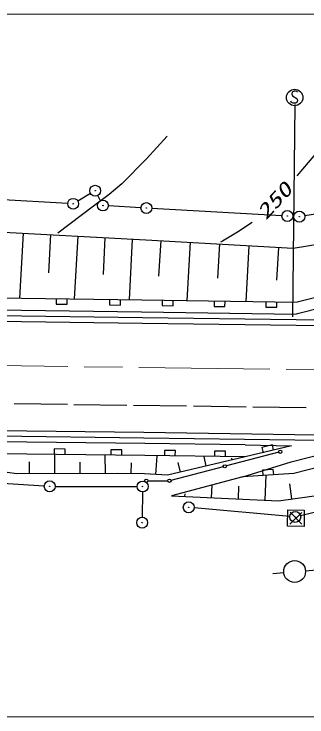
# Model space of a CAD drawing. Units: millimetres, scale not verified. Extents: x 40000 to 680000, y 20000 to 380000.
# Drawn here: x 283243 to 310036, y 250650 to 315015 of the extents above; entities that cross this region are included whole.
import ezdxf
from ezdxf.enums import TextEntityAlignment as Align

# ---------------------------------------------------------------- set-up
doc = ezdxf.new("R2010")
doc.units = ezdxf.units.MM
doc.header["$LTSCALE"] = 1000
doc.linetypes.add('CHAIN', pattern=[18.5, 12, -1.5, 3.5, -1.5])
for name, color, linetype, lineweight in [('M-BGD', 7, 'Continuous', 25), ('M-BGD-EXST', 7, 'Continuous', 25), ('M-BMK', 2, 'CHAIN', 13), ('M-BMK-ROW', 30, 'Continuous', 25), ('M-STR-HTXT', 7, 'Continuous', 13), ('M-STR-STRC', 7, 'Continuous', 25)]:
    doc.layers.add(name, color=color, linetype=linetype, lineweight=lineweight)
doc.styles.add('ＭＳ ゴシック', font='')
doc.styles.get('ＭＳ ゴシック').set_extended_font_data('MS Gothic')

msp = doc.modelspace()

# ---------------------------------------------------------------- linework, layer by layer
at = {"layer": 'M-BGD'}
for p, q in [((275322, 295417), (295310, 294348)), ((284067, 294949), (283749, 289000)), ((286565, 294816), (286378, 291305)), ((289064, 294682), (288756, 288928)), ((291562, 294549), (291381, 291155)), ((294061, 294415), (293763, 288856)), ((295310, 294348), (308769, 293569)), ((296656, 294271), (296466, 291000)), ((308769, 293569), (314919, 294588)), ((299348, 294115), (299039, 288781)), ((302039, 293959), (301858, 290829)), ((304731, 293803), (304436, 288705)), ((307423, 293647), (307250, 290659)), ((315337, 290203), (309155, 288639)), ((280286, 289050), (294930, 288839)), ((315531, 289190), (309063, 287541)), ((287108, 288952), (287101, 288452)), ((287101, 288452), (288101, 288437)), ((288101, 288437), (288108, 288937)), ((291989, 288881), (291982, 288381)), ((291982, 288381), (292982, 288367)), ((292982, 288367), (292989, 288867)), ((294930, 288839), (309155, 288639)), ((296800, 288812), (296793, 288313)), ((297793, 288298), (297800, 288798)), ((301542, 288746), (301535, 288246)), ((302535, 288232), (302542, 288732)), ((306284, 288679), (306277, 288179)), ((307277, 288165), (307284, 288665)), ((280271, 287950), (294914, 287739)), ((294914, 287739), (309063, 287541)), ((296793, 288313), (297793, 288298)), ((301535, 288246), (302535, 288232)), ((306277, 288179), (307277, 288165)), ((280188, 287436), (294983, 287239)), ((294983, 287239), (309050, 287054)), ((280181, 286916), (294976, 286719)), ((294976, 286719), (309043, 286534)), ((309043, 286534), (316514, 286435)), ((309050, 287054), (316521, 286955)), ((295119, 276692), (279815, 276883)), ((295113, 276192), (279808, 276383)), ((308926, 275997), (295113, 276192)), ((308934, 276497), (295119, 276692)), ((314105, 276427), (308934, 276497)), ((295209, 275686), (279653, 275881)), ((304397, 275556), (295209, 275686)), ((304397, 275556), (308628, 275480)), ((306873, 275571), (305901, 275337)), ((306991, 275085), (306873, 275571)), ((314099, 275927), (308926, 275997)), ((286923, 275190), (286917, 274690)), ((287923, 275177), (286923, 275190)), ((287917, 274677), (287923, 275177)), ((292109, 275125), (292102, 274625)), ((293109, 275112), (292109, 275125)), ((293102, 274612), (293109, 275112)), ((296999, 275061), (296992, 274561)), ((297999, 275046), (296999, 275061)), ((297992, 274546), (297999, 275046)), ((301592, 274995), (301585, 274495)), ((302592, 274981), (301592, 274995)), ((302585, 274481), (302592, 274981)), ((307453, 274890), (302671, 273639)), ((308628, 275480), (304382, 274456)), ((305901, 275337), (306019, 274850)), ((308608, 274009), (314104, 275432)), ((283505, 272918), (272392, 274420)), ((295195, 274586), (279638, 274781)), ((286972, 272929), (286966, 274689)), ((291595, 272944), (291589, 274631)), ((304382, 274456), (295195, 274586)), ((296227, 272846), (296329, 274570)), ((304382, 274456), (297280, 272784)), ((300831, 273620), (300622, 274509)), ((303198, 274177), (303156, 274355)), ((314285, 274333), (308826, 272952)), ((284660, 272922), (284657, 274000)), ((289283, 272937), (289280, 273971)), ((293962, 272928), (293979, 273932)), ((302380, 273563), (297599, 272312)), ((298464, 273063), (298254, 273952)), ((304165, 272628), (308608, 274009)), ((292751, 272948), (283505, 272918)), ((295174, 272908), (292751, 272948)), ((297280, 272784), (295174, 272908)), ((308826, 272952), (304165, 272628)), ((306959, 273323), (305962, 273254)), ((305962, 273254), (305996, 272755)), ((306994, 272825), (306959, 273323)), ((295491, 272274), (297304, 272274)), ((304165, 272628), (297650, 270889)), ((306213, 270503), (306315, 272777)), ((301320, 270724), (301372, 271882)), ((303766, 270613), (303819, 271772)), ((308656, 270613), (308469, 271996)), ((298873, 270834), (298883, 271066)), ((307436, 270448), (314754, 271435)), ((297650, 270889), (307436, 270448)), ((308270, 268110), (308295, 269609)), ((308295, 269609), (309795, 269584)), ((308484, 268316), (309582, 269378)), ((308502, 269396), (309564, 268298)), ((309795, 269584), (309770, 268084)), ((309770, 268084), (308270, 268110)), ((309906, 264038), (310903, 264114)), ((307914, 263861), (306919, 263761))]:
    msp.add_line(p, q, dxfattribs=at)
for points in [[(313862, 305077), (312229, 303594), (310672, 302043), (309118, 300214)], [(297261, 303823), (295360, 301757), (293110, 299476), (291945, 298489), (290499, 297417), (287249, 294941)], [(305026, 295921), (303697, 295036), (302308, 294231), (302120, 294125)]]:
    msp.add_lwpolyline(points, dxfattribs=at)
for centre, radius in [((307598, 274928), 150), ((302526, 273601), 150), ((295341, 272274), 150), ((297454, 272274), 150), ((297454, 272274), 150), ((308909, 263961), 1000)]:
    msp.add_circle(centre, radius, dxfattribs=at)
at = {"layer": 'M-BGD-EXST'}
for p, q in [((308682, 307856), (308649, 307676)), ((308649, 307676), (308707, 307525)), ((308864, 307943), (308682, 307856)), ((308984, 307941), (308864, 307943)), ((309103, 307909), (308984, 307941)), ((309162, 307848), (309103, 307909)), ((308607, 306957), (308549, 307048)), ((308707, 307525), (309123, 307278)), ((309123, 307278), (309180, 307127)), ((309180, 307127), (309147, 306948)), ((308786, 306864), (308607, 306957)), ((308741, 287298), (308963, 306731)), ((308996, 306860), (308786, 306864)), ((309147, 306948), (308996, 306860))]:
    msp.add_line(p, q, dxfattribs=at)
msp.add_circle((308914, 307372), 750, dxfattribs=at)
at = {"layer": 'M-BMK'}
msp.add_line((276155, 282904), (346714, 281958), dxfattribs=at)
at = {"layer": 'M-BMK-ROW'}
for p, q in [((288151, 297670), (275862, 298388)), ((290234, 298579), (289080, 297895)), ((291140, 297925), (290896, 298390)), ((294850, 297278), (291871, 297452)), ((307755, 296550), (295848, 297221)), ((314858, 297305), (309833, 296537)), ((308840, 296489), (308753, 296494)), ((277511, 272361), (286006, 271799)), ((287005, 271765), (294505, 271753)), ((294998, 271252), (294968, 268943)), ((308470, 269010), (299722, 269801)), ((314502, 270269), (309455, 269080))]:
    msp.add_line(p, q, dxfattribs=at)
for centre, radius in [((290665, 298833), 500), ((290665, 298833), 20), ((288650, 297640), 500), ((288650, 297640), 20), ((291372, 297481), 500), ((291372, 297481), 20), ((295349, 297249), 500), ((295349, 297249), 20), ((308254, 296522), 500), ((309339, 296461), 500), ((308254, 296522), 20), ((309339, 296461), 20), ((286505, 271766), 500), ((286505, 271766), 20), ((295005, 271752), 500), ((295005, 271752), 20), ((299224, 269846), 500), ((299224, 269846), 20), ((308968, 268965), 500), ((294961, 268443), 500), ((294961, 268443), 20), ((308968, 268965), 20)]:
    msp.add_circle(centre, radius, dxfattribs=at)
at = {"layer": 'M-STR-HTXT'}
for p, q in [((156606, 315015), (343071, 315015)), ((174483, 250650), (340410, 250650))]:
    msp.add_line(p, q, dxfattribs=at)
at = {"layer": 'M-STR-STRC'}
for p, q in [((283259, 279354), (288117, 279289)), ((288724, 279272), (293572, 279210)), ((294174, 279200), (299022, 279132)), ((299644, 279124), (304485, 279060)), ((305102, 279058), (309957, 278987))]:
    msp.add_line(p, q, dxfattribs=at)

# ---------------------------------------------------------------- texts
at = {"layer": 'M-BGD', "style": 'ＭＳ ゴシック', "oblique": 15, "width": 1.4}
msp.add_text('250', height=1320, rotation=47.5, dxfattribs=at).set_placement((306579, 295813), align=Align.BOTTOM_LEFT)

doc.saveas('drawing.dxf')
